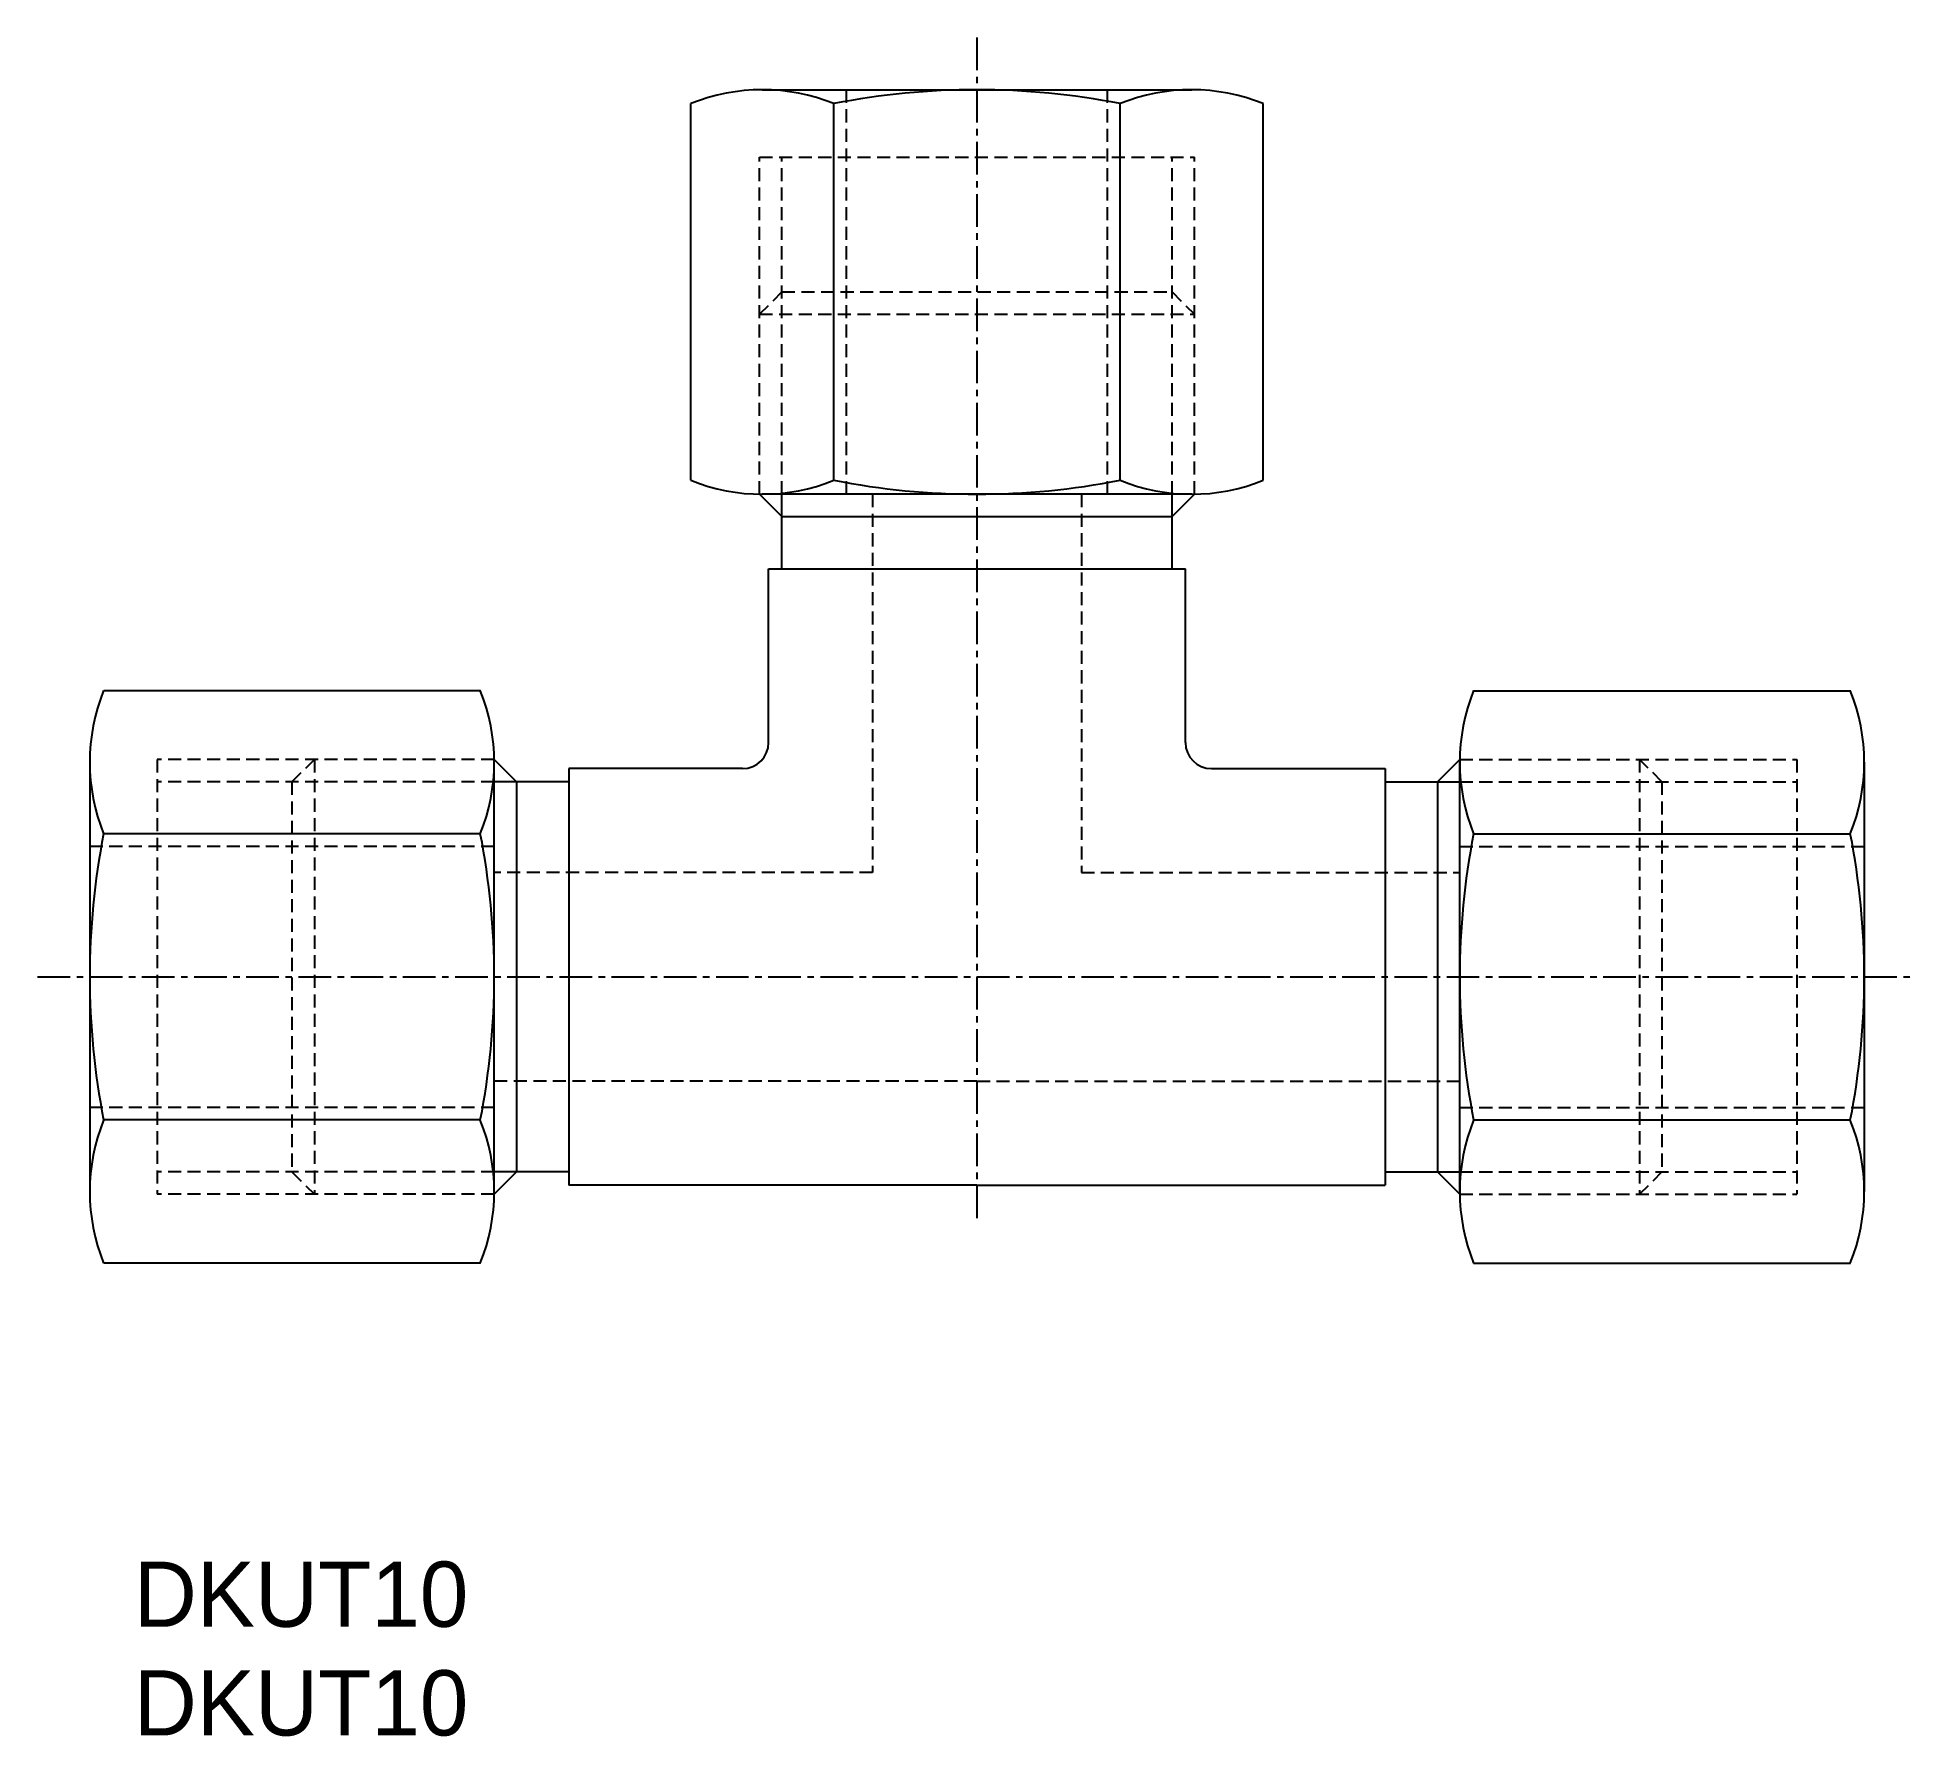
# Model space of a CAD drawing. Extents: x 126.9 to 198.9, y 207.3 to 272.4.
import ezdxf

# ---------------------------------------------------------------- set-up
doc = ezdxf.new("R2010")
doc.units = 0
doc.linetypes.add('CENTER', pattern=[2, 1.25, -0.25, 0.25, -0.25])
doc.linetypes.add('DASHED', pattern=[0.75, 0.5, -0.25])
doc.layers.get('0').update_dxf_attribs({"linetype": 'CONTINUOUS'})
doc.layers.add('CENTER', color=1, linetype='CENTER')

msp = doc.modelspace()

# ---------------------------------------------------------------- linework, layer by layer
for p, q in [((154.719, 270.449), (162.946, 270.449)), ((162.946, 270.449), (171.174, 270.449)), ((151.977, 255.481), (151.977, 269.916)), ((157.461, 255.481), (157.461, 269.916)), ((168.431, 255.481), (168.431, 269.916)), ((173.916, 255.481), (173.916, 269.916)), ((155.471, 254.093), (154.615, 254.949)), ((162.946, 254.949), (154.719, 254.949)), ((171.174, 254.949), (162.946, 254.949)), ((170.421, 254.093), (171.277, 254.949)), ((155.471, 254.093), (170.421, 254.093)), ((155.471, 252.093), (155.471, 254.093)), ((170.421, 252.093), (170.421, 254.093)), ((154.962, 252.093), (170.931, 252.093)), ((154.962, 245.433), (154.962, 252.093)), ((170.931, 245.433), (170.931, 252.093)), ((143.914, 247.418), (129.479, 247.418)), ((181.979, 247.418), (196.414, 247.418)), ((128.946, 244.676), (128.946, 236.449)), ((145.302, 243.924), (144.446, 244.78)), ((144.446, 236.449), (144.446, 244.676)), ((147.302, 244.433), (147.302, 228.464)), ((153.962, 244.433), (147.302, 244.433)), ((171.931, 244.433), (178.59, 244.433)), ((178.59, 244.433), (178.59, 228.464)), ((180.59, 243.924), (181.446, 244.78)), ((181.446, 236.449), (181.446, 244.676)), ((196.946, 244.676), (196.946, 236.449)), ((145.302, 243.924), (145.302, 228.974)), ((147.302, 243.924), (145.302, 243.924)), ((178.59, 243.924), (180.59, 243.924)), ((180.59, 243.924), (180.59, 228.974)), ((143.914, 241.933), (129.479, 241.933)), ((181.979, 241.933), (196.414, 241.933)), ((128.946, 236.449), (128.946, 228.221)), ((144.446, 228.221), (144.446, 236.449)), ((181.446, 228.221), (181.446, 236.449)), ((196.946, 236.449), (196.946, 228.221)), ((143.914, 230.964), (129.479, 230.964)), ((181.979, 230.964), (196.414, 230.964)), ((145.302, 228.974), (144.446, 228.118)), ((147.302, 228.974), (145.302, 228.974)), ((178.59, 228.974), (180.59, 228.974)), ((180.59, 228.974), (181.446, 228.118)), ((162.946, 228.464), (147.302, 228.464)), ((162.946, 228.464), (178.59, 228.464)), ((143.914, 225.479), (129.479, 225.479)), ((181.979, 225.479), (196.414, 225.479))]:
    msp.add_line(p, q)
at = {"color": 3, "linetype": 'DASHED'}
for p, q in [((157.946, 254.949), (157.946, 270.449)), ((167.946, 254.949), (167.946, 270.449)), ((154.615, 267.865), (171.277, 267.865)), ((154.615, 254.949), (154.615, 267.865)), ((155.471, 254.949), (155.471, 267.865)), ((170.421, 254.949), (170.421, 267.865)), ((171.277, 254.949), (171.277, 267.865)), ((155.471, 262.699), (154.615, 261.843)), ((155.471, 262.699), (170.421, 262.699)), ((170.421, 262.699), (171.277, 261.843)), ((154.615, 261.843), (171.277, 261.843)), ((158.946, 254.949), (158.946, 240.449)), ((166.946, 254.949), (166.946, 240.449)), ((131.53, 244.78), (131.53, 228.118)), ((144.446, 244.78), (131.53, 244.78)), ((136.696, 243.924), (137.552, 244.78)), ((137.552, 244.78), (137.552, 228.118)), ((181.446, 244.78), (194.363, 244.78)), ((188.34, 244.78), (188.34, 228.118)), ((189.196, 243.924), (188.34, 244.78)), ((194.363, 244.78), (194.363, 228.118)), ((144.446, 243.924), (131.53, 243.924)), ((136.696, 243.924), (136.696, 228.974)), ((181.446, 243.924), (194.363, 243.924)), ((189.196, 243.924), (189.196, 228.974)), ((144.446, 241.449), (128.946, 241.449)), ((181.446, 241.449), (196.946, 241.449)), ((158.946, 240.449), (144.446, 240.449)), ((166.946, 240.449), (181.446, 240.449)), ((162.946, 232.449), (144.446, 232.449)), ((162.946, 232.449), (181.446, 232.449)), ((144.446, 231.449), (128.946, 231.449)), ((181.446, 231.449), (196.946, 231.449)), ((144.446, 228.974), (131.53, 228.974)), ((136.696, 228.974), (137.552, 228.118)), ((181.446, 228.974), (194.363, 228.974)), ((189.196, 228.974), (188.34, 228.118)), ((144.446, 228.118), (131.53, 228.118)), ((181.446, 228.118), (194.363, 228.118))]:
    msp.add_line(p, q, dxfattribs=at)
at = {"color": 3, "linetype": 'CONTINUOUS'}
for p, q in [((155.471, 254.093), (155.471, 254.949)), ((170.421, 254.093), (170.421, 254.949)), ((145.302, 243.924), (144.446, 243.924)), ((180.59, 243.924), (181.446, 243.924)), ((145.302, 228.974), (144.446, 228.974)), ((180.59, 228.974), (181.446, 228.974))]:
    msp.add_line(p, q, dxfattribs=at)
for centre, radius, start, end in [((154.719, 263.124), 7.325, 68.01264, 111.98736), ((162.946, 241.949), 28.5, 78.9042, 101.0958), ((171.174, 263.124), 7.325, 68.01264, 111.98736), ((154.719, 262.273), 7.325, 248.01264, 291.98736), ((162.946, 283.449), 28.5, 258.9042, 281.0958), ((171.174, 262.273), 7.325, 248.01264, 291.98736), ((136.271, 244.676), 7.325, 158.01264, 201.98736), ((137.121, 244.676), 7.325, 338.01264, 21.98736), ((188.771, 244.676), 7.325, 158.01264, 201.98736), ((189.621, 244.676), 7.325, 338.01264, 21.98736), ((153.962, 245.433), 1, 270, 0), ((171.931, 245.433), 1, 180, 270), ((157.446, 236.449), 28.5, 168.9042, 191.0958), ((115.946, 236.449), 28.5, 348.9042, 11.0958), ((209.946, 236.449), 28.5, 168.9042, 191.0958), ((168.446, 236.449), 28.5, 348.9042, 11.0958), ((136.271, 228.221), 7.325, 158.01264, 201.98736), ((137.121, 228.221), 7.325, 338.01264, 21.98736), ((188.771, 228.221), 7.325, 158.01264, 201.98736), ((189.621, 228.221), 7.325, 338.01264, 21.98736)]:
    msp.add_arc(centre, radius, start, end)
at = {"layer": 'CENTER', "color": 1, "linetype": 'CENTER'}
for p, q in [((162.946, 272.449), (162.946, 226.964)), ((126.946, 236.449), (198.946, 236.449))]:
    msp.add_line(p, q, dxfattribs=at)

# ---------------------------------------------------------------- texts
for p in [(130.634, 211.541), (130.634, 207.375)]:
    msp.add_text('DKUT10', height=2.5).set_placement(p)

doc.saveas('drawing.dxf')
